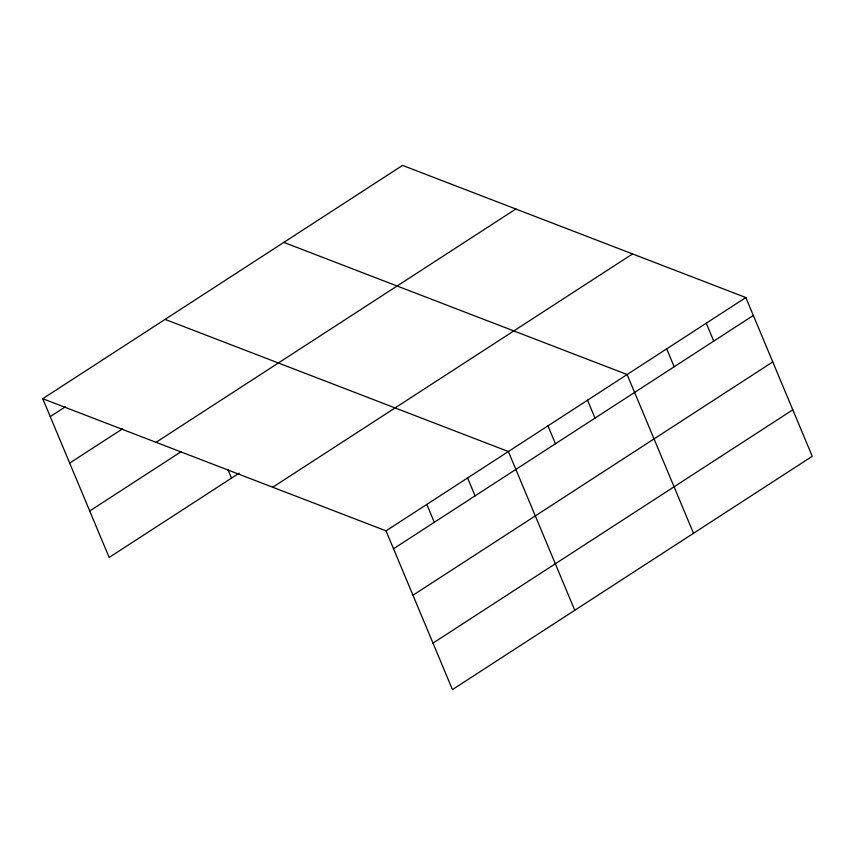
<?xml version="1.0" encoding="UTF-8"?>
<svg xmlns="http://www.w3.org/2000/svg" width="855" height="855" viewBox="0 0 855 855"><rect width="100%" height="100%" fill="white"/><g stroke="black" fill="none" stroke-linecap="round" stroke-linejoin="round"><path stroke-width="1.28" d="M42.75 398.708L402.555 165.4L745.838 297.54L812.25 456.292L452.445 689.6L386.033 530.848L42.75 398.708L109.162 557.46L239.186 473.146M50.242 416.609L65.664 406.606M69.683 463.089L122.586 428.783M156.038 442.313L515.843 209.005M89.711 510.98L181.185 451.664M272.745 487.243L632.561 253.935M386.033 530.848L745.838 297.54M393.524 548.75L753.33 315.442M412.965 595.23L772.77 361.922M432.993 643.11L792.809 409.812M283.817 242.393L627.11 374.533L693.512 533.285M165.09 319.385L508.372 451.526L574.774 610.278M706.262 323.201L713.754 341.102M666.686 348.872L674.168 366.763M587.524 400.193L595.016 418.095M547.948 425.854L555.44 443.756M467.589 477.966L475.081 495.857M426.816 504.407L434.297 522.309M227.911 469.577L231.491 478.137"/></g></svg>
